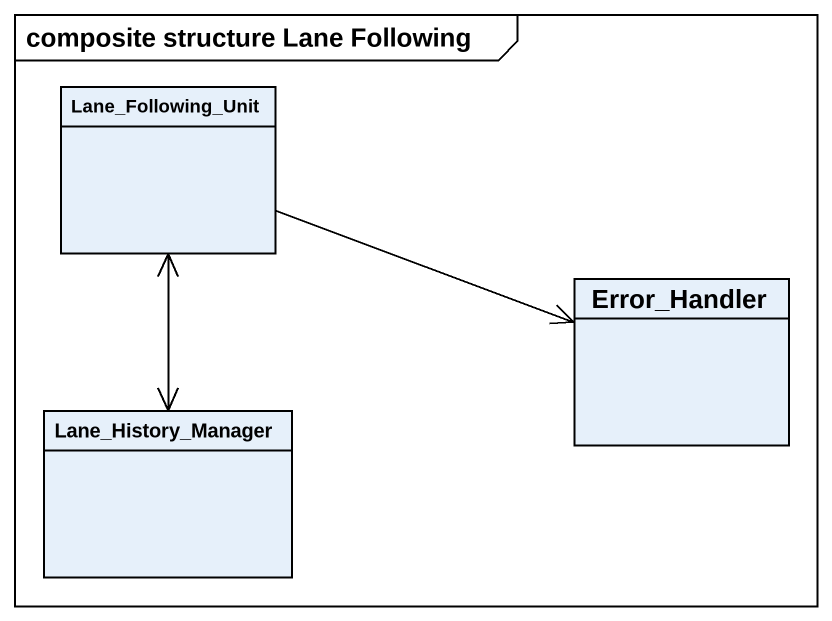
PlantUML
@startuml
mainframe composite structure Lane Following
hide circle
hide empty members
class Lane_Following_Unit
class Error_Handler
class Lane_History_Manager
Lane_Following_Unit -right-> Error_Handler
Lane_Following_Unit <--> Lane_History_Manager
@enduml
